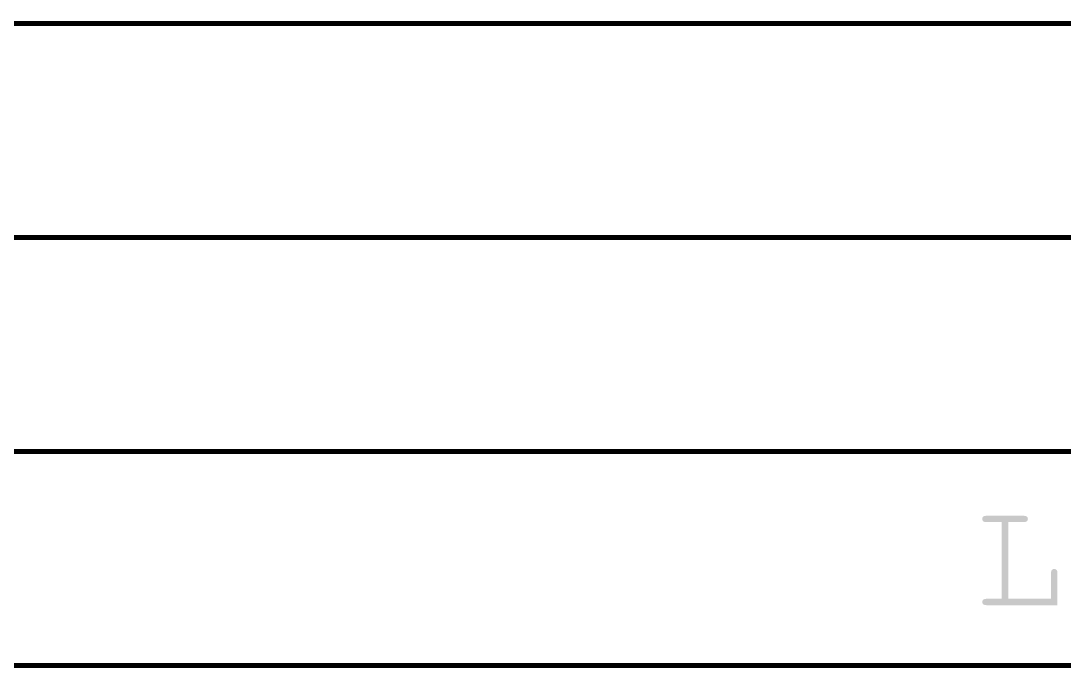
# Model space of a CAD drawing. Extents: x 0 to 13284, y 0 to 3969.
# Drawn here: x 10913 to 11699, y 3480 to 3969 of the extents above; entities that cross this region are included whole.
import ezdxf

# ---------------------------------------------------------------- set-up
doc = ezdxf.new("R2010")
doc.units = 0
doc.layers.add('DRILL_SYMBOLS', color=255, linetype='CONTINUOUS')

msp = doc.modelspace()

# ---------------------------------------------------------------- hatches: boundary and pattern name
at = {"layer": 'DRILL_SYMBOLS'}
msp.add_hatch(color=7, dxfattribs=at).paths.add_polyline_path([(11657.322283, 3590.572165), (11657.322283, 3532.785787), (11689.502717, 3532.785787), (11689.502717, 3552.047913), (11689.675748, 3553.532953), (11690.194764, 3554.527756), (11690.987756, 3555.090079), (11691.982559, 3555.27748), (11692.934134, 3555.097283), (11693.712717, 3554.556614), (11694.231732, 3553.568976), (11694.404764, 3552.047913), (11694.404764, 3527.941457), (11640.886063, 3527.941457), (11639.401024, 3528.114449), (11638.406181, 3528.633504), (11637.843898, 3529.412047), (11637.656496, 3530.363622), (11637.843898, 3531.35122), (11638.406181, 3532.122598), (11639.401024, 3532.62), (11640.886063, 3532.785787), (11652.420276, 3532.785787), (11652.420276, 3590.572165), (11640.886063, 3590.572165), (11639.401024, 3590.737953), (11638.406181, 3591.235394), (11637.843898, 3592.006732), (11637.656496, 3592.994331), (11637.843898, 3593.981969), (11638.406181, 3594.753307), (11639.401024, 3595.250709), (11640.886063, 3595.416535), (11668.856496, 3595.416535), (11670.341535, 3595.250709), (11671.336339, 3594.753307), (11671.898622, 3593.981969), (11672.086063, 3592.994331), (11671.898622, 3592.006732), (11671.336339, 3591.235394), (11670.341535, 3590.737953), (11668.856496, 3590.572165)])

# ---------------------------------------------------------------- linework, layer by layer
at = {"layer": 'DRILL_SYMBOLS', "color": 7}
for points, const_width in [([(13281.884016, 3966.692913), (7116.299213, 3966.692913)], 3.937008), ([(7116.299213, 3805.275591), (13281.884016, 3805.275591)], 3.937008), ([(7116.299213, 3643.858268), (13281.884016, 3643.858268)], 3.937008), ([(11657.322283, 3590.572165), (11657.322283, 3532.785787), (11689.502717, 3532.785787), (11689.502717, 3552.047913), (11689.675748, 3553.532953), (11690.194764, 3554.527756), (11690.987756, 3555.090079), (11691.982559, 3555.27748), (11692.934134, 3555.097283), (11693.712717, 3554.556614), (11694.231732, 3553.568976), (11694.404764, 3552.047913), (11694.404764, 3527.941457), (11640.886063, 3527.941457), (11639.401024, 3528.114449), (11638.406181, 3528.633504), (11637.843898, 3529.412047), (11637.656496, 3530.363622), (11637.843898, 3531.35122), (11638.406181, 3532.122598), (11639.401024, 3532.62), (11640.886063, 3532.785787), (11652.420276, 3532.785787), (11652.420276, 3590.572165), (11640.886063, 3590.572165), (11639.401024, 3590.737953), (11638.406181, 3591.235394), (11637.843898, 3592.006732), (11637.656496, 3592.994331), (11637.843898, 3593.981969), (11638.406181, 3594.753307), (11639.401024, 3595.250709), (11640.886063, 3595.416535), (11668.856496, 3595.416535), (11670.341535, 3595.250709), (11671.336339, 3594.753307), (11671.898622, 3593.981969), (11672.086063, 3592.994331), (11671.898622, 3592.006732), (11671.336339, 3591.235394), (11670.341535, 3590.737953), (11668.856496, 3590.572165), (11657.322283, 3590.572165)], 0.000039), ([(7116.299213, 3482.440945), (13281.884016, 3482.440945)], 3.937008)]:
    msp.add_lwpolyline(points, dxfattribs=dict(at, const_width=const_width))

doc.saveas('drawing.dxf')
